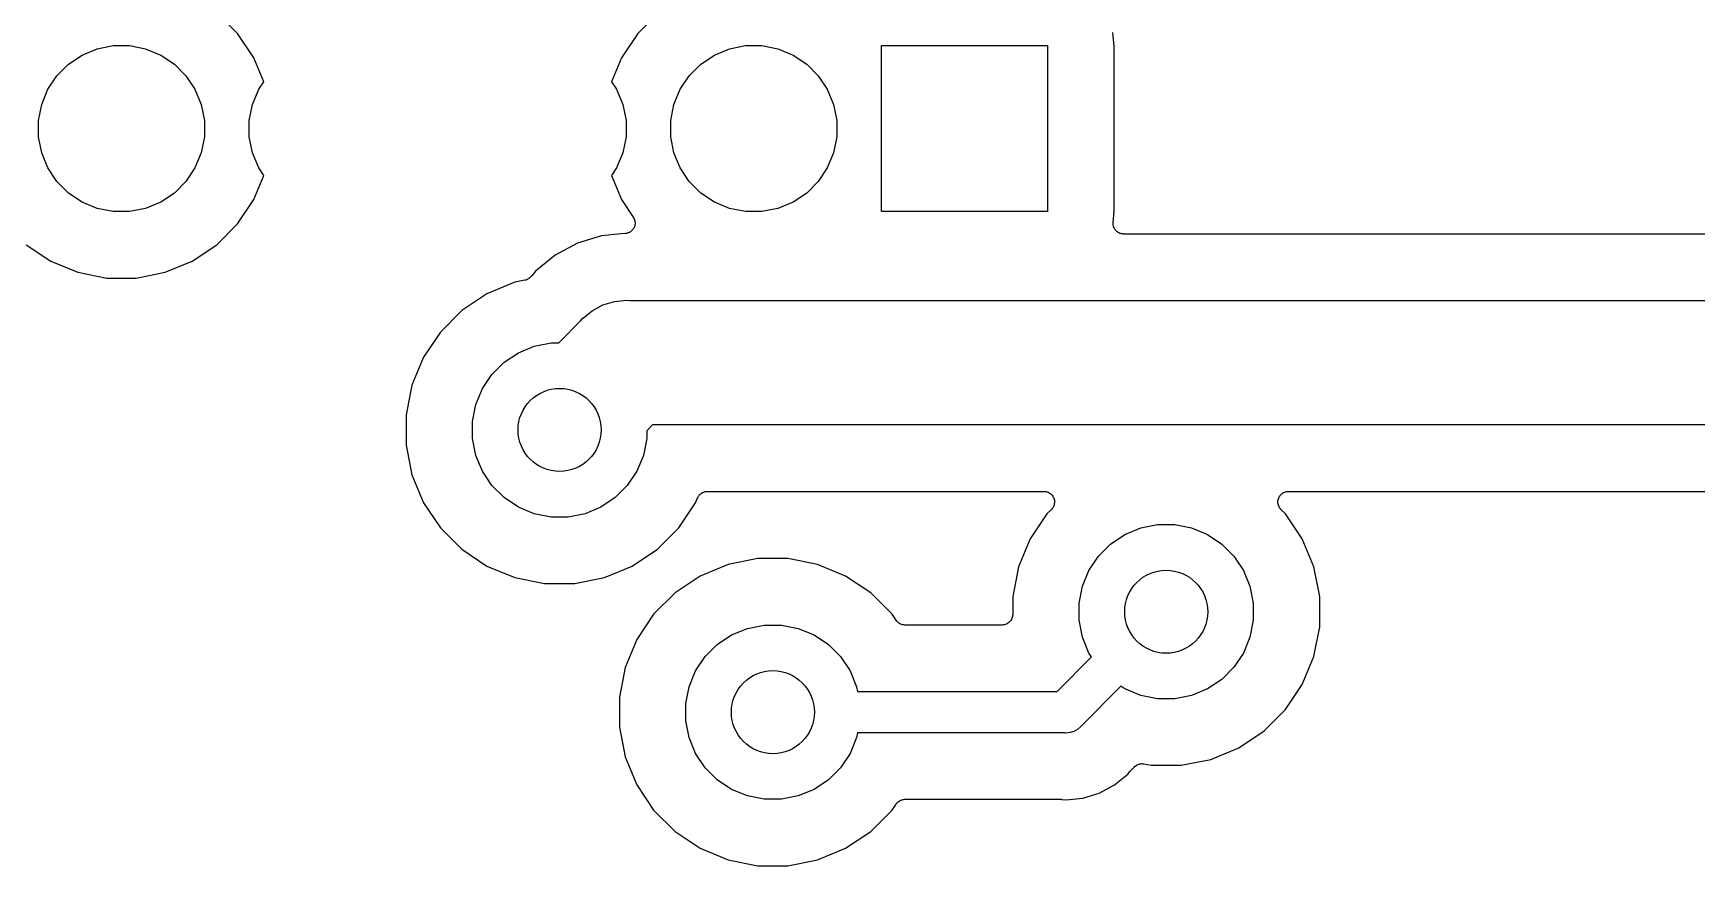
# Model space of a CAD drawing. Extents: x 3.33 to 7.3, y -2.56 to 0.24.
# Drawn here: x 3.767 to 4.556, y -1.515 to -1.12 of the extents above; entities that cross this region are included whole.
import ezdxf

# ---------------------------------------------------------------- set-up
doc = ezdxf.new("R2010")
doc.units = 0
doc.header["$MEASUREMENT"] = 0
doc.layers.add('BLACK', color=7, linetype='CONTINUOUS')

msp = doc.modelspace()

# ---------------------------------------------------------------- linework, layer by layer
at = {"layer": 'BLACK', "linetype": 'CONTINUOUS'}
for p, q in [((3.8641, -1.12018), (3.85423, -1.11031)), ((4.06388, -1.11031), (4.05401, -1.12018)), ((3.87186, -1.13179), (3.8641, -1.12018)), ((4.05401, -1.12018), (4.04625, -1.13179)), ((4.2801, -1.12623), (4.27947, -1.11981)), ((3.79041, -1.13047), (3.79757, -1.1275)), ((3.79757, -1.1275), (3.80518, -1.12598)), ((3.80518, -1.12598), (3.81293, -1.12598)), ((3.81293, -1.12598), (3.82054, -1.1275)), ((3.82054, -1.1275), (3.8277, -1.13047)), ((4.09041, -1.13047), (4.09757, -1.1275)), ((4.09757, -1.1275), (4.10518, -1.12598)), ((4.10518, -1.12598), (4.11293, -1.12598)), ((4.11293, -1.12598), (4.12054, -1.1275)), ((4.12054, -1.1275), (4.1277, -1.13047)), ((4.16969, -1.20472), (4.16969, -1.12598)), ((4.16969, -1.12598), (4.24843, -1.12598)), ((4.24843, -1.12598), (4.24843, -1.20472)), ((4.2801, -1.20448), (4.2801, -1.12623)), ((3.77847, -1.14026), (3.78396, -1.13477)), ((3.78396, -1.13477), (3.79041, -1.13047)), ((3.8277, -1.13047), (3.83415, -1.13477)), ((3.83415, -1.13477), (3.83964, -1.14026)), ((3.87655, -1.14313), (3.87186, -1.13179)), ((4.04625, -1.13179), (4.04156, -1.14313)), ((4.07847, -1.14026), (4.08396, -1.13477)), ((4.08396, -1.13477), (4.09041, -1.13047)), ((4.1277, -1.13047), (4.13415, -1.13477)), ((4.13415, -1.13477), (4.13964, -1.14026)), ((3.77417, -1.14671), (3.77847, -1.14026)), ((3.83964, -1.14026), (3.84394, -1.14671)), ((3.87417, -1.14671), (3.87655, -1.14313)), ((4.04156, -1.14313), (4.04394, -1.14671)), ((4.07417, -1.14671), (4.07847, -1.14026)), ((4.13964, -1.14026), (4.14394, -1.14671)), ((3.7712, -1.15387), (3.77417, -1.14671)), ((3.84394, -1.14671), (3.84691, -1.15387)), ((3.8712, -1.15387), (3.87417, -1.14671)), ((4.04394, -1.14671), (4.04691, -1.15387)), ((4.0712, -1.15387), (4.07417, -1.14671)), ((4.14394, -1.14671), (4.14691, -1.15387)), ((3.76969, -1.16148), (3.7712, -1.15387)), ((3.84691, -1.15387), (3.84843, -1.16148)), ((3.86969, -1.16148), (3.8712, -1.15387)), ((4.04691, -1.15387), (4.04843, -1.16148)), ((4.06969, -1.16148), (4.0712, -1.15387)), ((4.14691, -1.15387), (4.14843, -1.16148)), ((3.76969, -1.16923), (3.76969, -1.16148)), ((3.84843, -1.16148), (3.84843, -1.16923)), ((3.86969, -1.16923), (3.86969, -1.16148)), ((4.04843, -1.16148), (4.04843, -1.16923)), ((4.06969, -1.16923), (4.06969, -1.16148)), ((4.14843, -1.16148), (4.14843, -1.16923)), ((3.7712, -1.17684), (3.76969, -1.16923)), ((3.84843, -1.16923), (3.84691, -1.17684)), ((3.8712, -1.17684), (3.86969, -1.16923)), ((4.04843, -1.16923), (4.04691, -1.17684)), ((4.0712, -1.17684), (4.06969, -1.16923)), ((4.14843, -1.16923), (4.14691, -1.17684)), ((3.77417, -1.184), (3.7712, -1.17684)), ((3.84691, -1.17684), (3.84394, -1.184)), ((3.87417, -1.184), (3.8712, -1.17684)), ((4.04691, -1.17684), (4.04394, -1.184)), ((4.07417, -1.184), (4.0712, -1.17684)), ((4.14691, -1.17684), (4.14394, -1.184)), ((3.77847, -1.19045), (3.77417, -1.184)), ((3.78396, -1.19594), (3.77847, -1.19045)), ((3.83964, -1.19045), (3.83415, -1.19594)), ((3.84394, -1.184), (3.83964, -1.19045)), ((3.87186, -1.19892), (3.87655, -1.18758)), ((3.87655, -1.18758), (3.87417, -1.184)), ((4.04394, -1.184), (4.04156, -1.18758)), ((4.04156, -1.18758), (4.04625, -1.19892)), ((4.07847, -1.19045), (4.07417, -1.184)), ((4.08396, -1.19594), (4.07847, -1.19045)), ((4.13964, -1.19045), (4.13415, -1.19594)), ((4.14394, -1.184), (4.13964, -1.19045)), ((3.79041, -1.20024), (3.78396, -1.19594)), ((3.83415, -1.19594), (3.8277, -1.20024)), ((3.8641, -1.21053), (3.87186, -1.19892)), ((4.04625, -1.19892), (4.05189, -1.20736)), ((4.09041, -1.20024), (4.08396, -1.19594)), ((4.13415, -1.19594), (4.1277, -1.20024)), ((3.79757, -1.20321), (3.79041, -1.20024)), ((3.80518, -1.20472), (3.79757, -1.20321)), ((3.81293, -1.20472), (3.80518, -1.20472)), ((3.82054, -1.20321), (3.81293, -1.20472)), ((3.8277, -1.20024), (3.82054, -1.20321)), ((4.05189, -1.20736), (4.05193, -1.20742)), ((4.05193, -1.20742), (4.05204, -1.20763)), ((4.09757, -1.20321), (4.09041, -1.20024)), ((4.10518, -1.20472), (4.09757, -1.20321)), ((4.11293, -1.20472), (4.10518, -1.20472)), ((4.12054, -1.20321), (4.11293, -1.20472)), ((4.1277, -1.20024), (4.12054, -1.20321)), ((4.24843, -1.20472), (4.16969, -1.20472)), ((4.27957, -1.20986), (4.2801, -1.20448)), ((3.85423, -1.2204), (3.8641, -1.21053)), ((4.04606, -1.21533), (4.03686, -1.21624)), ((4.04607, -1.21533), (4.04606, -1.21533)), ((4.04823, -1.21512), (4.04607, -1.21533)), ((4.04846, -1.21507), (4.04823, -1.21512)), ((4.04869, -1.21505), (4.04846, -1.21507)), ((4.04893, -1.21498), (4.04869, -1.21505)), ((4.04918, -1.21493), (4.04893, -1.21498)), ((4.0494, -1.21484), (4.04918, -1.21493)), ((4.04962, -1.21477), (4.0494, -1.21484)), ((4.04985, -1.21465), (4.04962, -1.21477)), ((4.05009, -1.21456), (4.04985, -1.21465)), ((4.05028, -1.21443), (4.05009, -1.21456)), ((4.05049, -1.21432), (4.05028, -1.21443)), ((4.05069, -1.21416), (4.05049, -1.21432)), ((4.0509, -1.21401), (4.05069, -1.21416)), ((4.05106, -1.21385), (4.0509, -1.21401)), ((4.05125, -1.2137), (4.05106, -1.21385)), ((4.05141, -1.21351), (4.05125, -1.2137)), ((4.05159, -1.21333), (4.05141, -1.21351)), ((4.05172, -1.21313), (4.05159, -1.21333)), ((4.05187, -1.21296), (4.05172, -1.21313)), ((4.05199, -1.21273), (4.05187, -1.21296)), ((4.05214, -1.21252), (4.05199, -1.21273)), ((4.05204, -1.20763), (4.05217, -1.20782)), ((4.05223, -1.2123), (4.05214, -1.21252)), ((4.05217, -1.20782), (4.05226, -1.20806)), ((4.05234, -1.2121), (4.05223, -1.2123)), ((4.05226, -1.20806), (4.05238, -1.20829)), ((4.05242, -1.21185), (4.05234, -1.2121)), ((4.05238, -1.20829), (4.05245, -1.20851)), ((4.05251, -1.21162), (4.05242, -1.21185)), ((4.05245, -1.20851), (4.05253, -1.20873)), ((4.05256, -1.21139), (4.05251, -1.21162)), ((4.05253, -1.20873), (4.05258, -1.20898)), ((4.05263, -1.21117), (4.05256, -1.21139)), ((4.05258, -1.20898), (4.05265, -1.20923)), ((4.05266, -1.21091), (4.05263, -1.21117)), ((4.05265, -1.20923), (4.05267, -1.20946)), ((4.05271, -1.21066), (4.05266, -1.21091)), ((4.05267, -1.20946), (4.05272, -1.20969)), ((4.05274, -1.2102), (4.05271, -1.21043)), ((4.05271, -1.21043), (4.05271, -1.21066)), ((4.05272, -1.20969), (4.05272, -1.20994)), ((4.05272, -1.20994), (4.05274, -1.2102)), ((4.27954, -1.21032), (4.27957, -1.21009)), ((4.27957, -1.21058), (4.27954, -1.21032)), ((4.27957, -1.21009), (4.27957, -1.20986)), ((4.27957, -1.21084), (4.27957, -1.21058)), ((4.27961, -1.21106), (4.27957, -1.21084)), ((4.27963, -1.21129), (4.27961, -1.21106)), ((4.27971, -1.21154), (4.27963, -1.21129)), ((4.27976, -1.2118), (4.27971, -1.21154)), ((4.27984, -1.21201), (4.27976, -1.2118)), ((4.27991, -1.21223), (4.27984, -1.21201)), ((4.28003, -1.21246), (4.27991, -1.21223)), ((4.28013, -1.2127), (4.28003, -1.21246)), ((4.28025, -1.21289), (4.28013, -1.2127)), ((4.28036, -1.21309), (4.28025, -1.21289)), ((4.28052, -1.2133), (4.28036, -1.21309)), ((4.28067, -1.21351), (4.28052, -1.2133)), ((4.28083, -1.21367), (4.28067, -1.21351)), ((4.28097, -1.21385), (4.28083, -1.21367)), ((4.28117, -1.21402), (4.28097, -1.21385)), ((4.28135, -1.21421), (4.28117, -1.21402)), ((4.28154, -1.21433), (4.28135, -1.21421)), ((4.28172, -1.21448), (4.28154, -1.21433)), ((4.28195, -1.21461), (4.28172, -1.21448)), ((4.28216, -1.21475), (4.28195, -1.21461)), ((4.28237, -1.21484), (4.28216, -1.21475)), ((4.28257, -1.21495), (4.28237, -1.21484)), ((4.28282, -1.21503), (4.28257, -1.21495)), ((4.28306, -1.21513), (4.28282, -1.21503)), ((4.28329, -1.21518), (4.28306, -1.21513)), ((4.2835, -1.21525), (4.28329, -1.21518)), ((4.28376, -1.21527), (4.2835, -1.21525)), ((4.28402, -1.21533), (4.28376, -1.21527)), ((4.28425, -1.21533), (4.28402, -1.21533)), ((4.28447, -1.21535), (4.28425, -1.21533)), ((4.28454, -1.21535), (4.28447, -1.21535)), ((4.59455, -1.21535), (4.28454, -1.21535)), ((3.76388, -1.2204), (3.77549, -1.22816)), ((3.84262, -1.22816), (3.85423, -1.2204)), ((4.02535, -1.21973), (4.01475, -1.22539)), ((4.03686, -1.21624), (4.02535, -1.21973)), ((3.77549, -1.22816), (3.78838, -1.2335)), ((3.82973, -1.2335), (3.84262, -1.22816)), ((4.01475, -1.22539), (4.00546, -1.23302)), ((3.78838, -1.2335), (3.80208, -1.23622)), ((3.80208, -1.23622), (3.81603, -1.23622)), ((3.81603, -1.23622), (3.82973, -1.2335)), ((3.99568, -1.23823), (3.98243, -1.24372)), ((4.00041, -1.23729), (3.99568, -1.23823)), ((4.00085, -1.23716), (4.00041, -1.23729)), ((4.00129, -1.23703), (4.00085, -1.23716)), ((4.00132, -1.23702), (4.00129, -1.23703)), ((4.00135, -1.23701), (4.00132, -1.23702)), ((4.00175, -1.23679), (4.00135, -1.23701)), ((4.00216, -1.23658), (4.00175, -1.23679)), ((4.00218, -1.23656), (4.00216, -1.23658)), ((4.00221, -1.23655), (4.00218, -1.23656)), ((4.00256, -1.23626), (4.00221, -1.23655)), ((4.00292, -1.23597), (4.00256, -1.23626)), ((4.00296, -1.23593), (4.00292, -1.23597)), ((4.00297, -1.23592), (4.00296, -1.23593)), ((4.00296, -1.23593), (4.00296, -1.23593)), ((4.00296, -1.23593), (4.00296, -1.23593)), ((4.00337, -1.23552), (4.00297, -1.23592)), ((4.00351, -1.23536), (4.00337, -1.23552)), ((4.00366, -1.23521), (4.00351, -1.23536)), ((4.0037, -1.23516), (4.00366, -1.23521)), ((4.00546, -1.23302), (4.0037, -1.23516)), ((3.98243, -1.24372), (3.9705, -1.25169)), ((4.04303, -1.24728), (4.04737, -1.24685)), ((4.04737, -1.24685), (4.04882, -1.24671)), ((4.04737, -1.24685), (4.04737, -1.24685)), ((4.04882, -1.24671), (4.05027, -1.24685)), ((4.05027, -1.24685), (4.60807, -1.24685)), ((3.9705, -1.25169), (3.96035, -1.26184)), ((4.02784, -1.2554), (4.02901, -1.25443)), ((4.02901, -1.25443), (4.02997, -1.25365)), ((4.02997, -1.25365), (4.03233, -1.25171)), ((4.03233, -1.25171), (4.03746, -1.24897)), ((4.03746, -1.24897), (4.04303, -1.24728)), ((3.96035, -1.26184), (3.95238, -1.27377)), ((4.01651, -1.26693), (4.02691, -1.25652)), ((4.02691, -1.25652), (4.02784, -1.2554)), ((3.99735, -1.27163), (4.00487, -1.26852)), ((4.00487, -1.26852), (4.01286, -1.26693)), ((4.01286, -1.26693), (4.01651, -1.26693)), ((3.95238, -1.27377), (3.94689, -1.28702)), ((3.98482, -1.28192), (3.99058, -1.27616)), ((3.99058, -1.27616), (3.99735, -1.27163)), ((3.9803, -1.28869), (3.98482, -1.28192)), ((3.94689, -1.28702), (3.94409, -1.30109)), ((3.97718, -1.29621), (3.9803, -1.28869)), ((3.94409, -1.30109), (3.94409, -1.31544)), ((3.97559, -1.3042), (3.97718, -1.29621)), ((3.97559, -1.31234), (3.97559, -1.3042)), ((4.06105, -1.30591), (4.05827, -1.30869)), ((4.05827, -1.30869), (4.05827, -1.31234)), ((4.6128, -1.30591), (4.06105, -1.30591)), ((3.94409, -1.31544), (3.94689, -1.32951)), ((3.97718, -1.32033), (3.97559, -1.31234)), ((4.05827, -1.31234), (4.05668, -1.32033)), ((3.9803, -1.32785), (3.97718, -1.32033)), ((4.05668, -1.32033), (4.05356, -1.32785)), ((3.94689, -1.32951), (3.95238, -1.34277)), ((3.98482, -1.33462), (3.9803, -1.32785)), ((4.05356, -1.32785), (4.04904, -1.33462)), ((3.99058, -1.34038), (3.98482, -1.33462)), ((3.99735, -1.3449), (3.99058, -1.34038)), ((4.04328, -1.34038), (4.03651, -1.3449)), ((4.04904, -1.33462), (4.04328, -1.34038)), ((4.08147, -1.34277), (4.08242, -1.34049)), ((4.08242, -1.34049), (4.08243, -1.34047)), ((4.08243, -1.34046), (4.08245, -1.34042)), ((4.08243, -1.34047), (4.08243, -1.34046)), ((4.08243, -1.34046), (4.08243, -1.34046)), ((4.08245, -1.34042), (4.08267, -1.34001)), ((4.08267, -1.34001), (4.08289, -1.33961)), ((4.08289, -1.33961), (4.08291, -1.33959)), ((4.08291, -1.33959), (4.08292, -1.33957)), ((4.08292, -1.33957), (4.08322, -1.33921)), ((4.08322, -1.33921), (4.08351, -1.33885)), ((4.08351, -1.33885), (4.08353, -1.33884)), ((4.08353, -1.33884), (4.08355, -1.33882)), ((4.08355, -1.33882), (4.08391, -1.33853)), ((4.08391, -1.33853), (4.08427, -1.33824)), ((4.08427, -1.33824), (4.08429, -1.33823)), ((4.08429, -1.33823), (4.08431, -1.33821)), ((4.08431, -1.33821), (4.08472, -1.338)), ((4.08472, -1.338), (4.08513, -1.33778)), ((4.08513, -1.33778), (4.08515, -1.33777)), ((4.08515, -1.33777), (4.08517, -1.33776)), ((4.08517, -1.33776), (4.08562, -1.33763)), ((4.08562, -1.33763), (4.08607, -1.3375)), ((4.08607, -1.3375), (4.08609, -1.33749)), ((4.08609, -1.33749), (4.08611, -1.33749)), ((4.08611, -1.33749), (4.08657, -1.33745)), ((4.08657, -1.33745), (4.08704, -1.3374)), ((4.08704, -1.3374), (4.24674, -1.3374)), ((4.24674, -1.3374), (4.24679, -1.3374)), ((4.24679, -1.3374), (4.24679, -1.3374)), ((4.24679, -1.3374), (4.24679, -1.3374)), ((4.24679, -1.3374), (4.24681, -1.3374)), ((4.24681, -1.3374), (4.24729, -1.33746)), ((4.24729, -1.33746), (4.24776, -1.33751)), ((4.24776, -1.33751), (4.24777, -1.33751)), ((4.24777, -1.33751), (4.24778, -1.33751)), ((4.24778, -1.33751), (4.24824, -1.33766)), ((4.24824, -1.33766), (4.24869, -1.3378)), ((4.24869, -1.3378), (4.2487, -1.3378)), ((4.2487, -1.3378), (4.24871, -1.33781)), ((4.24871, -1.33781), (4.24913, -1.33804)), ((4.24913, -1.33804), (4.24955, -1.33827)), ((4.24955, -1.33827), (4.24955, -1.33827)), ((4.24955, -1.33827), (4.24956, -1.33828)), ((4.24956, -1.33828), (4.24993, -1.33858)), ((4.24993, -1.33858), (4.2503, -1.33889)), ((4.2503, -1.33889), (4.2503, -1.3389)), ((4.2503, -1.3389), (4.25031, -1.3389)), ((4.25031, -1.3389), (4.25061, -1.33927)), ((4.25061, -1.33927), (4.25091, -1.33965)), ((4.25091, -1.33965), (4.25091, -1.33966)), ((4.25091, -1.33966), (4.25092, -1.33966)), ((4.25092, -1.33966), (4.25114, -1.34009)), ((4.25114, -1.34009), (4.25137, -1.34051)), ((4.25137, -1.34051), (4.25137, -1.34052)), ((4.25137, -1.34052), (4.25137, -1.34053)), ((4.25137, -1.34053), (4.25151, -1.34098)), ((4.25151, -1.34098), (4.25164, -1.34145)), ((4.25164, -1.34145), (4.25165, -1.34146)), ((4.25165, -1.34146), (4.25165, -1.34146)), ((4.25165, -1.34146), (4.25169, -1.34194)), ((4.35776, -1.34187), (4.35781, -1.3414)), ((4.35781, -1.3414), (4.35782, -1.34139)), ((4.35782, -1.34138), (4.35796, -1.34092)), ((4.35782, -1.34139), (4.35782, -1.34138)), ((4.35796, -1.34092), (4.3581, -1.34046)), ((4.3581, -1.34046), (4.35811, -1.34046)), ((4.35811, -1.34045), (4.35834, -1.34003)), ((4.35811, -1.34046), (4.35811, -1.34045)), ((4.35834, -1.34003), (4.35857, -1.33961)), ((4.35857, -1.3396), (4.35858, -1.33959)), ((4.35857, -1.33961), (4.35857, -1.3396)), ((4.35858, -1.33959), (4.35888, -1.33922)), ((4.35888, -1.33922), (4.35919, -1.33885)), ((4.35919, -1.33885), (4.3592, -1.33885)), ((4.3592, -1.33884), (4.35958, -1.33854)), ((4.3592, -1.33885), (4.3592, -1.33884)), ((4.35958, -1.33854), (4.35995, -1.33824)), ((4.35995, -1.33824), (4.35995, -1.33823)), ((4.35995, -1.33823), (4.35996, -1.33823)), ((4.35996, -1.33823), (4.36038, -1.338)), ((4.36038, -1.338), (4.36081, -1.33778)), ((4.36081, -1.33778), (4.36082, -1.33778)), ((4.36082, -1.33777), (4.36128, -1.33764)), ((4.36082, -1.33778), (4.36082, -1.33777)), ((4.36128, -1.33764), (4.36174, -1.3375)), ((4.36174, -1.3375), (4.36175, -1.3375)), ((4.36175, -1.3375), (4.36176, -1.33749)), ((4.36176, -1.33749), (4.36223, -1.33745)), ((4.36223, -1.33745), (4.36271, -1.3374)), ((4.36271, -1.3374), (4.60162, -1.3374)), ((3.95238, -1.34277), (3.96035, -1.3547)), ((4.00487, -1.34802), (3.99735, -1.3449)), ((4.01286, -1.34961), (4.00487, -1.34802)), ((4.02899, -1.34802), (4.021, -1.34961)), ((4.03651, -1.3449), (4.02899, -1.34802)), ((4.0735, -1.3547), (4.08147, -1.34277)), ((4.24815, -1.34806), (4.24018, -1.35999)), ((4.25027, -1.34594), (4.24815, -1.34806)), ((4.25057, -1.34557), (4.25027, -1.34594)), ((4.25088, -1.3452), (4.25057, -1.34557)), ((4.25089, -1.34519), (4.25088, -1.3452)), ((4.25111, -1.34477), (4.25089, -1.34518)), ((4.25089, -1.34518), (4.25089, -1.34519)), ((4.25135, -1.34434), (4.25111, -1.34477)), ((4.25149, -1.34387), (4.25135, -1.34432)), ((4.25135, -1.34432), (4.25135, -1.34433)), ((4.25135, -1.34433), (4.25135, -1.34434)), ((4.25163, -1.34341), (4.25149, -1.34387)), ((4.25164, -1.34339), (4.25163, -1.3434)), ((4.25163, -1.3434), (4.25163, -1.34341)), ((4.25169, -1.34291), (4.25164, -1.34339)), ((4.25169, -1.34194), (4.25174, -1.34242)), ((4.25174, -1.34244), (4.25169, -1.34291)), ((4.25174, -1.34242), (4.25174, -1.34243)), ((4.25174, -1.34243), (4.25174, -1.34244)), ((4.35771, -1.34235), (4.35776, -1.34187)), ((4.35771, -1.34236), (4.35771, -1.34235)), ((4.35771, -1.34237), (4.35771, -1.34236)), ((4.35776, -1.34284), (4.35771, -1.34237)), ((4.3578, -1.34332), (4.35776, -1.34284)), ((4.3578, -1.34333), (4.3578, -1.34332)), ((4.3578, -1.34334), (4.3578, -1.34333)), ((4.35793, -1.34379), (4.3578, -1.34334)), ((4.35807, -1.34426), (4.35793, -1.34379)), ((4.35807, -1.34427), (4.35807, -1.34426)), ((4.35808, -1.34427), (4.35807, -1.34427)), ((4.3583, -1.3447), (4.35808, -1.34427)), ((4.35852, -1.34512), (4.3583, -1.3447)), ((4.35852, -1.34513), (4.35852, -1.34512)), ((4.35853, -1.34514), (4.35852, -1.34513)), ((4.35883, -1.34551), (4.35853, -1.34514)), ((4.35913, -1.34589), (4.35883, -1.34551)), ((4.35914, -1.3459), (4.35913, -1.34589)), ((4.35918, -1.34594), (4.35914, -1.3459)), ((4.35914, -1.3459), (4.35914, -1.3459)), ((4.35914, -1.3459), (4.35914, -1.3459)), ((4.3613, -1.34806), (4.35918, -1.34594)), ((4.36927, -1.35999), (4.3613, -1.34806)), ((3.96035, -1.3547), (3.9705, -1.36484)), ((4.021, -1.34961), (4.01286, -1.34961)), ((4.06336, -1.36484), (4.0735, -1.3547)), ((4.28514, -1.35785), (4.29267, -1.35474)), ((4.29267, -1.35474), (4.30065, -1.35315)), ((4.30065, -1.35315), (4.3088, -1.35315)), ((4.3088, -1.35315), (4.31678, -1.35474)), ((4.31678, -1.35474), (4.32431, -1.35785)), ((3.9705, -1.36484), (3.98243, -1.37281)), ((4.05143, -1.37281), (4.06336, -1.36484)), ((4.24018, -1.35999), (4.23469, -1.37324)), ((4.27261, -1.36814), (4.27837, -1.36238)), ((4.27837, -1.36238), (4.28514, -1.35785)), ((4.32431, -1.35785), (4.33108, -1.36238)), ((4.33108, -1.36238), (4.33683, -1.36814)), ((4.37476, -1.37324), (4.36927, -1.35999)), ((3.98243, -1.37281), (3.99568, -1.3783)), ((4.03817, -1.3783), (4.05143, -1.37281)), ((4.09687, -1.37209), (4.08361, -1.37758)), ((4.11094, -1.36929), (4.09687, -1.37209)), ((4.12528, -1.36929), (4.11094, -1.36929)), ((4.13936, -1.37209), (4.12528, -1.36929)), ((4.15261, -1.37758), (4.13936, -1.37209)), ((4.26809, -1.37491), (4.27261, -1.36814)), ((4.33683, -1.36814), (4.34136, -1.37491)), ((3.99568, -1.3783), (4.00976, -1.3811)), ((4.00976, -1.3811), (4.0241, -1.3811)), ((4.0241, -1.3811), (4.03817, -1.3783)), ((4.08361, -1.37758), (4.07168, -1.38555)), ((4.16454, -1.38555), (4.15261, -1.37758)), ((4.23469, -1.37324), (4.23189, -1.38731)), ((4.26497, -1.38243), (4.26809, -1.37491)), ((4.34136, -1.37491), (4.34447, -1.38243)), ((4.37756, -1.38731), (4.37476, -1.37324)), ((4.07168, -1.38555), (4.06154, -1.3957)), ((4.17468, -1.3957), (4.16454, -1.38555)), ((4.23189, -1.38731), (4.23189, -1.39579)), ((4.26339, -1.39042), (4.26497, -1.38243)), ((4.34447, -1.38243), (4.34606, -1.39042)), ((4.37756, -1.40166), (4.37756, -1.38731)), ((4.06154, -1.3957), (4.05356, -1.40763)), ((4.1766, -1.39857), (4.17468, -1.3957)), ((4.23178, -1.39683), (4.23164, -1.39728)), ((4.23179, -1.39679), (4.23178, -1.39681)), ((4.23178, -1.39681), (4.23178, -1.39683)), ((4.23184, -1.39633), (4.23179, -1.39679)), ((4.23189, -1.39586), (4.23184, -1.39633)), ((4.23189, -1.39579), (4.23189, -1.39582)), ((4.23189, -1.39582), (4.23189, -1.39582)), ((4.23189, -1.39582), (4.23189, -1.39582)), ((4.23189, -1.39582), (4.23189, -1.39586)), ((4.26339, -1.39856), (4.26339, -1.39042)), ((4.34606, -1.39042), (4.34606, -1.39856)), ((4.09853, -1.40549), (4.10605, -1.40238)), ((4.10605, -1.40238), (4.11404, -1.40079)), ((4.11404, -1.40079), (4.12218, -1.40079)), ((4.12218, -1.40079), (4.13017, -1.40238)), ((4.13017, -1.40238), (4.13769, -1.40549)), ((4.1769, -1.39892), (4.1766, -1.39857)), ((4.17719, -1.39929), (4.1769, -1.39892)), ((4.1772, -1.3993), (4.17719, -1.39929)), ((4.17722, -1.39932), (4.1772, -1.3993)), ((4.17758, -1.39961), (4.17722, -1.39932)), ((4.17793, -1.39991), (4.17758, -1.39961)), ((4.17796, -1.39992), (4.17793, -1.39991)), ((4.17797, -1.39994), (4.17796, -1.39992)), ((4.17838, -1.40016), (4.17797, -1.39994)), ((4.17879, -1.40038), (4.17838, -1.40016)), ((4.17881, -1.40039), (4.17879, -1.40038)), ((4.17883, -1.4004), (4.17881, -1.40039)), ((4.17928, -1.40054), (4.17883, -1.4004)), ((4.17972, -1.40068), (4.17928, -1.40054)), ((4.17974, -1.40068), (4.17972, -1.40068)), ((4.17977, -1.40069), (4.17974, -1.40068)), ((4.18023, -1.40074), (4.17977, -1.40069)), ((4.18069, -1.40079), (4.18023, -1.40074)), ((4.18074, -1.40079), (4.18069, -1.40079)), ((4.18076, -1.40079), (4.18074, -1.40079)), ((4.18074, -1.40079), (4.18074, -1.40079)), ((4.18074, -1.40079), (4.18074, -1.40079)), ((4.22689, -1.40079), (4.18076, -1.40079)), ((4.22736, -1.40074), (4.22689, -1.40079)), ((4.22783, -1.4007), (4.22736, -1.40074)), ((4.22784, -1.40069), (4.22783, -1.4007)), ((4.22786, -1.40069), (4.22784, -1.40069)), ((4.22831, -1.40056), (4.22786, -1.40069)), ((4.22876, -1.40042), (4.22831, -1.40056)), ((4.22878, -1.40042), (4.22876, -1.40042)), ((4.2288, -1.40041), (4.22878, -1.40042)), ((4.22921, -1.40019), (4.2288, -1.40041)), ((4.22963, -1.39997), (4.22921, -1.40019)), ((4.22964, -1.39996), (4.22963, -1.39997)), ((4.22966, -1.39995), (4.22964, -1.39996)), ((4.23002, -1.39965), (4.22966, -1.39995)), ((4.23039, -1.39936), (4.23002, -1.39965)), ((4.2304, -1.39935), (4.23039, -1.39936)), ((4.23041, -1.39934), (4.2304, -1.39935)), ((4.23071, -1.39897), (4.23041, -1.39934)), ((4.23102, -1.39861), (4.23071, -1.39897)), ((4.23103, -1.39858), (4.23102, -1.3986)), ((4.23102, -1.3986), (4.23102, -1.39861)), ((4.23126, -1.39817), (4.23103, -1.39858)), ((4.23149, -1.39776), (4.23126, -1.39817)), ((4.2315, -1.39772), (4.23149, -1.39774)), ((4.23149, -1.39774), (4.23149, -1.39776)), ((4.23164, -1.39728), (4.2315, -1.39772)), ((4.26497, -1.40655), (4.26339, -1.39856)), ((4.34606, -1.39856), (4.34447, -1.40655)), ((4.37476, -1.41573), (4.37756, -1.40166)), ((4.05356, -1.40763), (4.04807, -1.42088)), ((4.086, -1.41577), (4.09176, -1.41002)), ((4.09176, -1.41002), (4.09853, -1.40549)), ((4.13769, -1.40549), (4.14446, -1.41002)), ((4.14446, -1.41002), (4.15022, -1.41577)), ((4.26809, -1.41407), (4.26497, -1.40655)), ((4.34447, -1.40655), (4.34136, -1.41407)), ((4.08148, -1.42254), (4.086, -1.41577)), ((4.15022, -1.41577), (4.15474, -1.42254)), ((4.25301, -1.43228), (4.26935, -1.41595)), ((4.26935, -1.41595), (4.26809, -1.41407)), ((4.34136, -1.41407), (4.33683, -1.42084)), ((4.36927, -1.42899), (4.37476, -1.41573)), ((4.04807, -1.42088), (4.04528, -1.43495)), ((4.07836, -1.43007), (4.08148, -1.42254)), ((4.15474, -1.42254), (4.15786, -1.43007)), ((4.33108, -1.4266), (4.32431, -1.43112)), ((4.33683, -1.42084), (4.33108, -1.4266)), ((4.04528, -1.43495), (4.04528, -1.4493)), ((4.07677, -1.43805), (4.07836, -1.43007)), ((4.15786, -1.43007), (4.1583, -1.43228)), ((4.1583, -1.43228), (4.25301, -1.43228)), ((4.28326, -1.42987), (4.26439, -1.44874)), ((4.28514, -1.43112), (4.28326, -1.42987)), ((4.29267, -1.43424), (4.28514, -1.43112)), ((4.30065, -1.43583), (4.29267, -1.43424)), ((4.3088, -1.43583), (4.30065, -1.43583)), ((4.31678, -1.43424), (4.3088, -1.43583)), ((4.32431, -1.43112), (4.31678, -1.43424)), ((4.3613, -1.44092), (4.36927, -1.42899)), ((4.07677, -1.4462), (4.07677, -1.43805)), ((4.35115, -1.45106), (4.3613, -1.44092)), ((4.04528, -1.4493), (4.04807, -1.46337)), ((4.07836, -1.45418), (4.07677, -1.4462)), ((4.1583, -1.45197), (4.15786, -1.45418)), ((4.2566, -1.45197), (4.1583, -1.45197)), ((4.25709, -1.45202), (4.2566, -1.45197)), ((4.25902, -1.45183), (4.25709, -1.45202)), ((4.25923, -1.45176), (4.25902, -1.45183)), ((4.26087, -1.45126), (4.25923, -1.45176)), ((4.26258, -1.45035), (4.26087, -1.45126)), ((4.26408, -1.44912), (4.26258, -1.45035)), ((4.26439, -1.44874), (4.26408, -1.44912)), ((4.33922, -1.45903), (4.35115, -1.45106)), ((4.08148, -1.46171), (4.07836, -1.45418)), ((4.15786, -1.45418), (4.15474, -1.46171)), ((4.32597, -1.46452), (4.33922, -1.45903)), ((4.04807, -1.46337), (4.05356, -1.47663)), ((4.086, -1.46848), (4.08148, -1.46171)), ((4.15474, -1.46171), (4.15022, -1.46848)), ((4.28971, -1.46797), (4.29007, -1.46768)), ((4.29007, -1.46768), (4.29043, -1.46739)), ((4.29043, -1.46739), (4.29045, -1.46738)), ((4.29045, -1.46738), (4.29047, -1.46736)), ((4.29047, -1.46736), (4.29088, -1.46715)), ((4.29088, -1.46715), (4.29129, -1.46693)), ((4.29129, -1.46693), (4.29131, -1.46692)), ((4.29131, -1.46692), (4.29133, -1.46691)), ((4.29133, -1.46691), (4.29178, -1.46678)), ((4.29178, -1.46678), (4.29222, -1.46665)), ((4.29222, -1.46665), (4.29225, -1.46665)), ((4.29225, -1.46665), (4.29227, -1.46664)), ((4.29227, -1.46664), (4.29273, -1.4666)), ((4.29273, -1.4666), (4.2932, -1.46655)), ((4.2932, -1.46655), (4.29322, -1.46656)), ((4.29322, -1.46656), (4.29324, -1.46655)), ((4.29324, -1.46655), (4.29371, -1.4666)), ((4.29371, -1.4666), (4.29417, -1.46665)), ((4.29417, -1.46665), (4.29755, -1.46732)), ((4.29755, -1.46732), (4.3119, -1.46732)), ((4.3119, -1.46732), (4.32597, -1.46452)), ((4.09176, -1.47424), (4.086, -1.46848)), ((4.09853, -1.47876), (4.09176, -1.47424)), ((4.14446, -1.47424), (4.13769, -1.47876)), ((4.15022, -1.46848), (4.14446, -1.47424)), ((4.28016, -1.47666), (4.28646, -1.4715)), ((4.28646, -1.4715), (4.2876, -1.47011)), ((4.2876, -1.47011), (4.28764, -1.47006)), ((4.28764, -1.47006), (4.28779, -1.46991)), ((4.28779, -1.46991), (4.28793, -1.46975)), ((4.28793, -1.46975), (4.28966, -1.46802)), ((4.28966, -1.46802), (4.28967, -1.468)), ((4.28967, -1.468), (4.28971, -1.46797)), ((4.28967, -1.468), (4.28967, -1.468)), ((4.28967, -1.468), (4.28967, -1.468)), ((4.05356, -1.47663), (4.06154, -1.48856)), ((4.10605, -1.48188), (4.09853, -1.47876)), ((4.11404, -1.48346), (4.10605, -1.48188)), ((4.12218, -1.48346), (4.11404, -1.48346)), ((4.13017, -1.48188), (4.12218, -1.48346)), ((4.13769, -1.47876), (4.13017, -1.48188)), ((4.1789, -1.48382), (4.17934, -1.48369)), ((4.17934, -1.48369), (4.17979, -1.48356)), ((4.17979, -1.48356), (4.17981, -1.48356)), ((4.17981, -1.48356), (4.17983, -1.48355)), ((4.17983, -1.48355), (4.1803, -1.48351)), ((4.1803, -1.48351), (4.18076, -1.48346)), ((4.18076, -1.48346), (4.25481, -1.48346)), ((4.25481, -1.48346), (4.25488, -1.48347)), ((4.25488, -1.48347), (4.25509, -1.48349)), ((4.25509, -1.48349), (4.2553, -1.48349)), ((4.2553, -1.48349), (4.25709, -1.48366)), ((4.25709, -1.48366), (4.25887, -1.48349)), ((4.25887, -1.48349), (4.26519, -1.48287)), ((4.26519, -1.48287), (4.27298, -1.4805)), ((4.27298, -1.4805), (4.28016, -1.47666)), ((4.06154, -1.48856), (4.07168, -1.4987)), ((4.16454, -1.4987), (4.17468, -1.48856)), ((4.17468, -1.48856), (4.1766, -1.48569)), ((4.1766, -1.48569), (4.17661, -1.48567)), ((4.17661, -1.48567), (4.17664, -1.48563)), ((4.17661, -1.48567), (4.17661, -1.48567)), ((4.17661, -1.48567), (4.17661, -1.48567)), ((4.17664, -1.48563), (4.17694, -1.48527)), ((4.17694, -1.48527), (4.17724, -1.48492)), ((4.17724, -1.48492), (4.17725, -1.4849)), ((4.17725, -1.4849), (4.17727, -1.48488)), ((4.17727, -1.48488), (4.17763, -1.48459)), ((4.17763, -1.48459), (4.17799, -1.4843)), ((4.17799, -1.4843), (4.17801, -1.48429)), ((4.17801, -1.48429), (4.17803, -1.48427)), ((4.17803, -1.48427), (4.17844, -1.48406)), ((4.17844, -1.48406), (4.17885, -1.48384)), ((4.17885, -1.48384), (4.17888, -1.48383)), ((4.17888, -1.48383), (4.1789, -1.48382)), ((4.07168, -1.4987), (4.08361, -1.50667)), ((4.15261, -1.50667), (4.1641, -1.49899)), ((4.1641, -1.49899), (4.16454, -1.4987)), ((4.1641, -1.49899), (4.1641, -1.49899)), ((4.08361, -1.50667), (4.09687, -1.51216)), ((4.13936, -1.51216), (4.15261, -1.50667)), ((4.09687, -1.51216), (4.11094, -1.51496)), ((4.11094, -1.51496), (4.12528, -1.51496)), ((4.12528, -1.51496), (4.13936, -1.51216))]:
    msp.add_line(p, q, dxfattribs=at)
at = {"layer": 'BLACK'}
for centre in [(4.01693, -1.30827), (4.30472, -1.39449), (4.11811, -1.44213)]:
    msp.add_circle(centre, 0.01969, dxfattribs=at)

doc.saveas('drawing.dxf')
